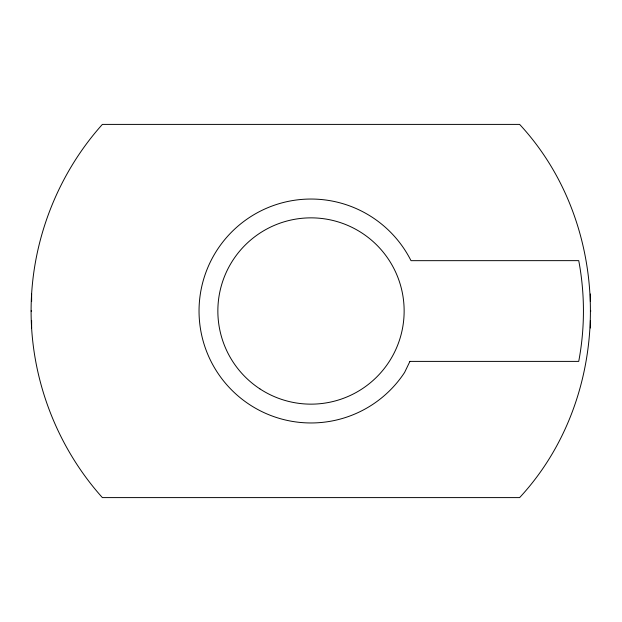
<?xml version="1.0" encoding="UTF-8"?>
<svg xmlns="http://www.w3.org/2000/svg" width="622" height="622" viewBox="0 0 622 622"><rect width="100%" height="100%" fill="white"/><g stroke="black" fill="none" stroke-linecap="round" stroke-linejoin="round"><path stroke-width="0.93" d="M31.1 311C30.999 242.829 56.851 175.14 102.373 124.4L519.627 124.4C614 226.105 614 395.895 519.627 497.6L102.373 497.6C56.851 446.86 30.999 379.171 31.1 311L31.621 311M590.379 311L590.9 311M590.379 293.988L590.379 301.553M590.379 320.447L590.379 328.012M31.621 293.988L31.621 301.553M31.621 320.447L31.621 328.012M409.929 361.39L404.588 372.454A111.96 111.96 0 0 1 234.23 392.498A111.96 111.96 0 0 1 244.073 221.245A111.96 111.96 0 0 1 411.01 260.672L578.74 260.641A272.436 272.436 0 0 1 578.732 361.39L409.929 361.39M259.879 388.859A93.137 93.137 0 0 0 403.989 316.341A93.137 93.137 0 0 0 269.132 227.8A93.137 93.137 0 0 0 259.879 388.859"/></g></svg>
